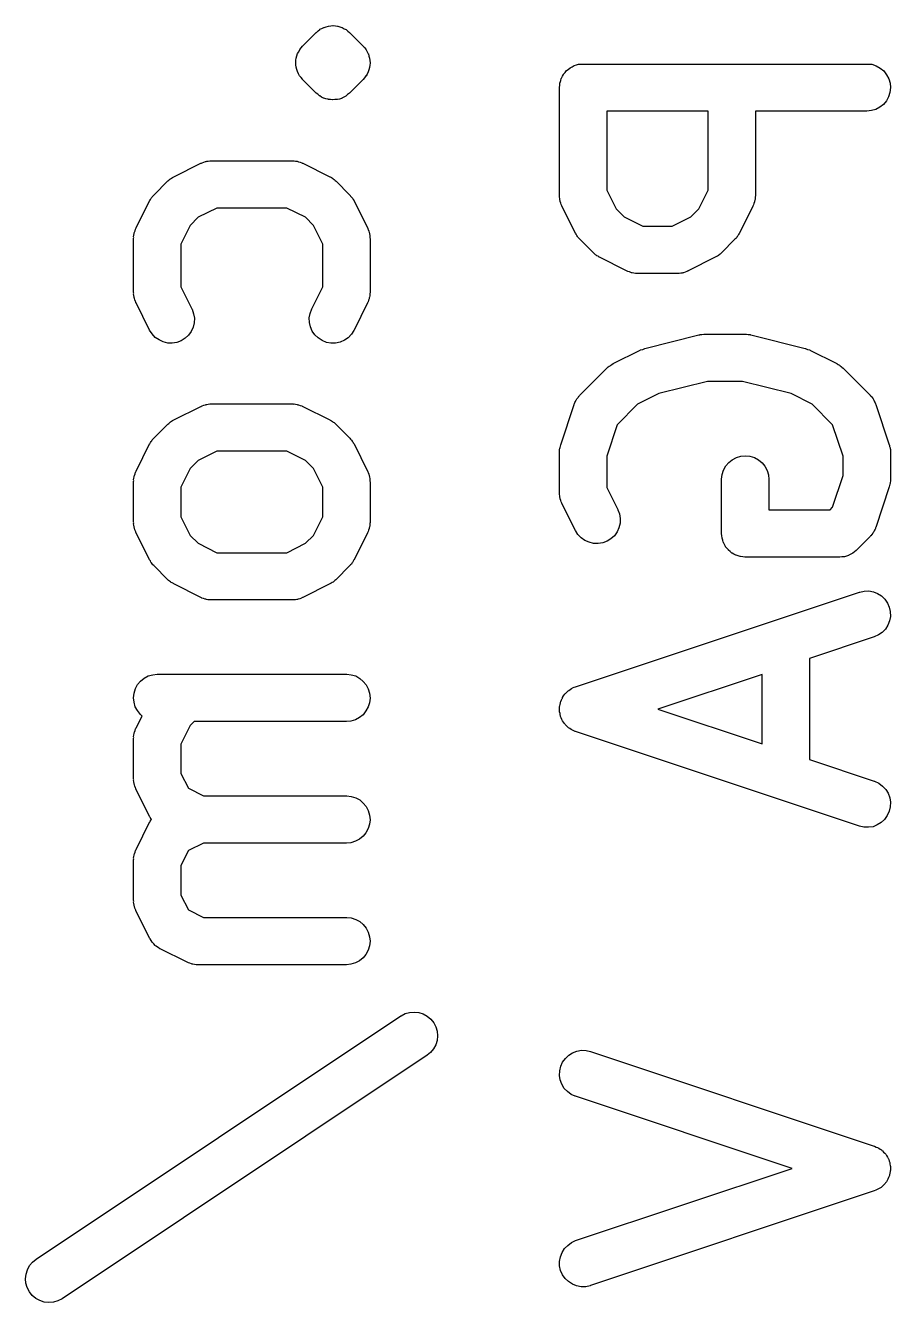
# Model space of a CAD drawing. Extents: x 65.4 to 99.6, y -143.1 to -96.2.
# Drawn here: x 65.429 to 68.173, y -119.092 to -115.042 of the extents above; entities that cross this region are included whole.
import ezdxf

# ---------------------------------------------------------------- set-up
doc = ezdxf.new("R2010")
doc.units = 0
doc.layers.add('BLACK', color=7, linetype='CONTINUOUS')

msp = doc.modelspace()

# ---------------------------------------------------------------- linework, layer by layer
at = {"layer": 'BLACK', "linetype": 'CONTINUOUS'}
for p, q in [((66.352, -115.064), (66.3575, -115.059)), ((66.3575, -115.059), (66.363, -115.055)), ((66.363, -115.055), (66.3632, -115.055)), ((66.3632, -115.055), (66.3634, -115.054)), ((66.3634, -115.054), (66.3696, -115.051)), ((66.3696, -115.051), (66.3759, -115.048)), ((66.3759, -115.048), (66.3762, -115.048)), ((66.3762, -115.048), (66.3764, -115.048)), ((66.3764, -115.048), (66.3832, -115.046)), ((66.3832, -115.046), (66.39, -115.044)), ((66.39, -115.044), (66.3902, -115.044)), ((66.3902, -115.044), (66.3905, -115.044)), ((66.3905, -115.044), (66.3976, -115.043)), ((66.3976, -115.043), (66.4045, -115.042)), ((66.4045, -115.042), (66.4048, -115.042)), ((66.4048, -115.042), (66.4051, -115.042)), ((66.4051, -115.042), (66.4121, -115.043)), ((66.4121, -115.043), (66.4191, -115.044)), ((66.4191, -115.044), (66.4194, -115.044)), ((66.4194, -115.044), (66.4196, -115.044)), ((66.4196, -115.044), (66.4264, -115.046)), ((66.4264, -115.046), (66.4331, -115.048)), ((66.4331, -115.048), (66.4333, -115.048)), ((66.4333, -115.048), (66.4336, -115.048)), ((66.4336, -115.048), (66.4398, -115.052)), ((66.4398, -115.052), (66.446, -115.055)), ((66.446, -115.055), (66.4462, -115.055)), ((66.4462, -115.055), (66.4464, -115.055)), ((66.4464, -115.055), (66.4519, -115.06)), ((66.4519, -115.06), (66.4573, -115.064)), ((66.3084, -115.107), (66.3513, -115.064)), ((66.3513, -115.064), (66.3516, -115.064)), ((66.3516, -115.064), (66.3516, -115.064)), ((66.3516, -115.064), (66.3516, -115.064)), ((66.3516, -115.064), (66.352, -115.064)), ((66.4573, -115.064), (66.5002, -115.107)), ((66.288, -115.145), (66.2901, -115.138)), ((66.2901, -115.138), (66.2922, -115.131)), ((66.2922, -115.131), (66.2922, -115.131)), ((66.2922, -115.131), (66.2923, -115.131)), ((66.2923, -115.131), (66.2924, -115.131)), ((66.2924, -115.131), (66.2958, -115.125)), ((66.2924, -115.131), (66.2924, -115.131)), ((66.2958, -115.125), (66.2991, -115.118)), ((66.2991, -115.118), (66.2992, -115.118)), ((66.2992, -115.118), (66.2993, -115.118)), ((66.2993, -115.118), (66.2993, -115.118)), ((66.2993, -115.118), (66.2994, -115.118)), ((66.2994, -115.118), (66.3039, -115.113)), ((66.3039, -115.113), (66.3084, -115.107)), ((66.5002, -115.107), (66.5005, -115.107)), ((66.5005, -115.107), (66.5005, -115.107)), ((66.5005, -115.107), (66.5006, -115.107)), ((66.5006, -115.107), (66.5007, -115.108)), ((66.5007, -115.108), (66.5007, -115.108)), ((66.5007, -115.108), (66.5007, -115.108)), ((66.5007, -115.108), (66.5009, -115.108)), ((66.5009, -115.108), (66.5053, -115.113)), ((66.5053, -115.113), (66.5098, -115.119)), ((66.5098, -115.119), (66.5098, -115.119)), ((66.5098, -115.119), (66.5099, -115.119)), ((66.5099, -115.119), (66.51, -115.119)), ((66.51, -115.119), (66.51, -115.119)), ((66.51, -115.119), (66.5133, -115.125)), ((66.5133, -115.125), (66.5166, -115.132)), ((66.5166, -115.132), (66.5166, -115.132)), ((66.5166, -115.132), (66.5167, -115.132)), ((66.5167, -115.132), (66.5167, -115.132)), ((66.5167, -115.132), (66.5168, -115.132)), ((66.5168, -115.132), (66.5188, -115.139)), ((66.5188, -115.139), (66.5208, -115.146)), ((66.2864, -115.159), (66.2872, -115.152)), ((66.2864, -115.16), (66.2864, -115.159)), ((66.2864, -115.159), (66.2864, -115.159)), ((66.2871, -115.167), (66.2864, -115.16)), ((66.2864, -115.16), (66.2864, -115.16)), ((66.2864, -115.16), (66.2864, -115.16)), ((66.2877, -115.174), (66.2871, -115.167)), ((66.2872, -115.152), (66.2879, -115.145)), ((66.2878, -115.174), (66.2877, -115.174)), ((66.2877, -115.174), (66.2877, -115.174)), ((66.2898, -115.181), (66.2878, -115.174)), ((66.2878, -115.174), (66.2878, -115.174)), ((66.2878, -115.174), (66.2878, -115.174)), ((66.2879, -115.145), (66.2879, -115.145)), ((66.2879, -115.145), (66.288, -115.145)), ((66.288, -115.145), (66.288, -115.145)), ((66.288, -115.145), (66.288, -115.145)), ((66.2918, -115.188), (66.2898, -115.181)), ((66.5206, -115.175), (66.5184, -115.182)), ((66.5207, -115.175), (66.5206, -115.175)), ((66.5206, -115.175), (66.5206, -115.175)), ((66.5206, -115.175), (66.5206, -115.175)), ((66.5206, -115.175), (66.5206, -115.175)), ((66.5214, -115.168), (66.5207, -115.175)), ((66.5208, -115.146), (66.5208, -115.146)), ((66.5208, -115.146), (66.5208, -115.146)), ((66.5208, -115.146), (66.5208, -115.146)), ((66.5208, -115.146), (66.5209, -115.146)), ((66.5209, -115.146), (66.5215, -115.153)), ((66.5221, -115.161), (66.5214, -115.168)), ((66.5215, -115.153), (66.5221, -115.16)), ((66.5221, -115.16), (66.5221, -115.161)), ((66.5221, -115.161), (66.5221, -115.161)), ((66.5221, -115.161), (66.5221, -115.161)), ((66.5221, -115.161), (66.5221, -115.161)), ((67.1457, -115.185), (67.1511, -115.181)), ((67.1511, -115.181), (67.1566, -115.176)), ((67.1566, -115.176), (67.1569, -115.176)), ((67.1569, -115.176), (67.1571, -115.176)), ((67.1571, -115.176), (67.1633, -115.173)), ((67.1633, -115.173), (67.1696, -115.169)), ((67.1696, -115.169), (67.1698, -115.169)), ((67.1698, -115.169), (67.17, -115.169)), ((67.17, -115.169), (67.1768, -115.167)), ((67.1768, -115.167), (67.1836, -115.165)), ((67.1836, -115.165), (67.1838, -115.165)), ((67.1838, -115.165), (67.1841, -115.165)), ((67.1841, -115.165), (67.1911, -115.164)), ((67.1911, -115.164), (67.1981, -115.164)), ((67.1981, -115.164), (68.0981, -115.164)), ((68.0981, -115.164), (68.0992, -115.164)), ((68.0992, -115.164), (68.1137, -115.165)), ((68.1137, -115.165), (68.1277, -115.17)), ((68.1277, -115.17), (68.1405, -115.177)), ((68.1405, -115.177), (68.1517, -115.186)), ((66.2919, -115.188), (66.2918, -115.188)), ((66.292, -115.188), (66.2919, -115.188)), ((66.2919, -115.188), (66.2919, -115.188)), ((66.2919, -115.188), (66.2919, -115.188)), ((66.2953, -115.195), (66.292, -115.188)), ((66.2985, -115.201), (66.2953, -115.195)), ((66.2986, -115.201), (66.2985, -115.201)), ((66.2987, -115.201), (66.2986, -115.201)), ((66.2988, -115.201), (66.2987, -115.201)), ((66.3033, -115.207), (66.2988, -115.201)), ((66.2988, -115.201), (66.2988, -115.201)), ((66.3077, -115.212), (66.3033, -115.207)), ((66.3078, -115.213), (66.3077, -115.212)), ((66.3079, -115.213), (66.3078, -115.213)), ((66.3078, -115.213), (66.3078, -115.213)), ((66.308, -115.213), (66.3079, -115.213)), ((66.3084, -115.213), (66.308, -115.213)), ((66.308, -115.213), (66.308, -115.213)), ((66.308, -115.213), (66.308, -115.213)), ((66.3513, -115.256), (66.3084, -115.213)), ((66.5002, -115.213), (66.4573, -115.256)), ((66.5046, -115.208), (66.5002, -115.213)), ((66.5092, -115.202), (66.5046, -115.208)), ((66.5093, -115.202), (66.5092, -115.202)), ((66.5092, -115.202), (66.5092, -115.202)), ((66.5094, -115.202), (66.5093, -115.202)), ((66.5095, -115.202), (66.5094, -115.202)), ((66.5128, -115.196), (66.5095, -115.202)), ((66.5162, -115.189), (66.5128, -115.196)), ((66.5163, -115.189), (66.5162, -115.189)), ((66.5162, -115.189), (66.5162, -115.189)), ((66.5164, -115.189), (66.5163, -115.189)), ((66.5163, -115.189), (66.5163, -115.189)), ((66.5184, -115.182), (66.5164, -115.189)), ((67.1248, -115.223), (67.1269, -115.216)), ((67.1269, -115.216), (67.129, -115.21)), ((67.129, -115.21), (67.1291, -115.209)), ((67.1291, -115.209), (67.1292, -115.209)), ((67.1292, -115.209), (67.1326, -115.203)), ((67.1326, -115.203), (67.136, -115.197)), ((67.136, -115.197), (67.1361, -115.197)), ((67.1361, -115.197), (67.1363, -115.196)), ((67.1363, -115.196), (67.1408, -115.191)), ((67.1408, -115.191), (67.1453, -115.185)), ((67.1453, -115.185), (67.1455, -115.185)), ((67.1455, -115.185), (67.1457, -115.185)), ((68.1517, -115.186), (68.1609, -115.198)), ((68.1609, -115.198), (68.1677, -115.211)), ((68.1677, -115.211), (68.1718, -115.225)), ((66.3567, -115.26), (66.3513, -115.256)), ((66.3621, -115.265), (66.3567, -115.26)), ((66.4511, -115.261), (66.4456, -115.266)), ((66.4566, -115.257), (66.4511, -115.261)), ((66.4569, -115.256), (66.4566, -115.257)), ((66.457, -115.256), (66.4569, -115.256)), ((66.4569, -115.256), (66.4569, -115.256)), ((66.4573, -115.256), (66.457, -115.256)), ((67.1231, -115.238), (67.1239, -115.231)), ((67.1231, -115.239), (67.1231, -115.238)), ((67.1231, -115.238), (67.1231, -115.238)), ((67.1231, -115.238), (67.1231, -115.238)), ((67.1231, -115.238), (67.1231, -115.238)), ((67.1231, -115.582), (67.1231, -115.239)), ((67.1239, -115.231), (67.1247, -115.224)), ((67.1247, -115.224), (67.1248, -115.223)), ((67.1248, -115.223), (67.1248, -115.223)), ((68.1716, -115.254), (68.1673, -115.268)), ((68.1731, -115.239), (68.1716, -115.254)), ((68.1718, -115.225), (68.1731, -115.239)), ((66.3624, -115.265), (66.3621, -115.265)), ((66.3626, -115.265), (66.3624, -115.265)), ((66.3687, -115.269), (66.3626, -115.265)), ((66.375, -115.272), (66.3687, -115.269)), ((66.3752, -115.272), (66.375, -115.272)), ((66.3755, -115.272), (66.3752, -115.272)), ((66.3822, -115.274), (66.3755, -115.272)), ((66.3889, -115.276), (66.3822, -115.274)), ((66.3892, -115.276), (66.3889, -115.276)), ((66.3895, -115.277), (66.3892, -115.276)), ((66.3965, -115.277), (66.3895, -115.277)), ((66.4035, -115.278), (66.3965, -115.277)), ((66.4038, -115.278), (66.4035, -115.278)), ((66.404, -115.278), (66.4038, -115.278)), ((66.411, -115.277), (66.404, -115.278)), ((66.4181, -115.277), (66.411, -115.277)), ((66.4183, -115.277), (66.4181, -115.277)), ((66.4186, -115.277), (66.4183, -115.277)), ((66.4253, -115.275), (66.4186, -115.277)), ((66.4321, -115.273), (66.4253, -115.275)), ((66.4324, -115.273), (66.4321, -115.273)), ((66.4326, -115.272), (66.4324, -115.273)), ((66.4389, -115.269), (66.4326, -115.272)), ((66.4451, -115.266), (66.4389, -115.269)), ((66.4453, -115.266), (66.4451, -115.266)), ((66.4456, -115.266), (66.4453, -115.266)), ((68.1396, -115.301), (68.1267, -115.308)), ((68.151, -115.292), (68.1396, -115.301)), ((68.1603, -115.281), (68.151, -115.292)), ((68.1673, -115.268), (68.1603, -115.281)), ((67.2731, -115.314), (67.2731, -115.564)), ((67.5946, -115.314), (67.2731, -115.314)), ((67.5946, -115.564), (67.5946, -115.314)), ((68.0981, -115.314), (67.7446, -115.314)), ((67.7446, -115.314), (67.7446, -115.582)), ((68.1127, -115.312), (68.0981, -115.314)), ((68.1267, -115.308), (68.1127, -115.312)), ((65.8993, -115.522), (65.985, -115.479)), ((65.985, -115.479), (65.986, -115.478)), ((65.986, -115.478), (65.988, -115.478)), ((65.988, -115.478), (65.99, -115.477)), ((65.99, -115.477), (65.9949, -115.475)), ((65.9949, -115.475), (65.9997, -115.473)), ((65.9997, -115.473), (66.0019, -115.473)), ((66.0019, -115.473), (66.004, -115.472)), ((66.004, -115.472), (66.0091, -115.472)), ((66.0091, -115.472), (66.0142, -115.471)), ((66.0142, -115.471), (66.0164, -115.471)), ((66.0164, -115.471), (66.0186, -115.471)), ((66.0186, -115.471), (66.2757, -115.471)), ((66.2757, -115.471), (66.2768, -115.471)), ((66.2768, -115.471), (66.279, -115.471)), ((66.279, -115.471), (66.2812, -115.471)), ((66.2812, -115.471), (66.2862, -115.472)), ((66.2862, -115.472), (66.2913, -115.472)), ((66.2913, -115.472), (66.2934, -115.473)), ((66.2934, -115.473), (66.2956, -115.474)), ((66.2956, -115.474), (66.3004, -115.475)), ((66.3004, -115.475), (66.3053, -115.477)), ((66.3053, -115.477), (66.3072, -115.478)), ((66.3072, -115.478), (66.3093, -115.479)), ((66.3093, -115.479), (66.395, -115.522)), ((65.837, -115.579), (65.8798, -115.536)), ((65.8798, -115.536), (65.8806, -115.535)), ((65.8806, -115.535), (65.8839, -115.532)), ((65.8839, -115.532), (65.8869, -115.529)), ((65.8869, -115.529), (65.8896, -115.528)), ((65.8896, -115.528), (65.892, -115.526)), ((65.892, -115.526), (65.8957, -115.524)), ((65.8957, -115.524), (65.8993, -115.522)), ((66.395, -115.522), (66.3959, -115.522)), ((66.3959, -115.522), (66.3994, -115.524)), ((66.3994, -115.524), (66.4031, -115.526)), ((66.4031, -115.526), (66.4056, -115.528)), ((66.4056, -115.528), (66.4082, -115.53)), ((66.4082, -115.53), (66.4112, -115.533)), ((66.4112, -115.533), (66.4145, -115.536)), ((66.4145, -115.536), (66.4573, -115.579)), ((65.8297, -115.587), (65.8314, -115.585)), ((65.8314, -115.585), (65.8343, -115.582)), ((65.8343, -115.582), (65.837, -115.579)), ((66.4573, -115.579), (66.4581, -115.579)), ((66.4581, -115.579), (66.4607, -115.583)), ((66.4607, -115.583), (66.4636, -115.586)), ((66.4636, -115.586), (66.4652, -115.588)), ((67.1234, -115.584), (67.1231, -115.582)), ((67.1233, -115.586), (67.1234, -115.584)), ((67.1241, -115.591), (67.1233, -115.586)), ((67.2731, -115.564), (67.3026, -115.623)), ((67.5651, -115.623), (67.5946, -115.564)), ((67.7446, -115.583), (67.7443, -115.585)), ((67.7443, -115.585), (67.7444, -115.587)), ((67.7446, -115.582), (67.7446, -115.583)), ((65.7801, -115.684), (65.8229, -115.598)), ((65.8229, -115.598), (65.8234, -115.597)), ((65.8234, -115.597), (65.8257, -115.594)), ((65.8257, -115.594), (65.8277, -115.59)), ((65.8277, -115.59), (65.8297, -115.587)), ((66.0363, -115.621), (65.9773, -115.65)), ((66.258, -115.621), (66.0363, -115.621)), ((66.317, -115.65), (66.258, -115.621)), ((66.4652, -115.588), (66.4672, -115.591)), ((66.4672, -115.591), (66.4691, -115.594)), ((66.4691, -115.594), (66.4714, -115.598)), ((66.4714, -115.598), (66.5142, -115.684)), ((67.1246, -115.596), (67.1241, -115.591)), ((67.1252, -115.598), (67.1246, -115.596)), ((67.1256, -115.6), (67.1252, -115.598)), ((67.1273, -115.605), (67.1256, -115.6)), ((67.1288, -115.61), (67.1273, -115.605)), ((67.1298, -115.612), (67.1288, -115.61)), ((67.1306, -115.614), (67.1298, -115.612)), ((67.1311, -115.615), (67.1306, -115.614)), ((67.1739, -115.701), (67.1311, -115.615)), ((67.3026, -115.623), (67.3283, -115.649)), ((67.5394, -115.649), (67.5651, -115.623)), ((67.7367, -115.615), (67.6938, -115.701)), ((67.7374, -115.613), (67.7367, -115.615)), ((67.7385, -115.611), (67.7374, -115.613)), ((67.7401, -115.606), (67.7385, -115.611)), ((67.7419, -115.601), (67.7401, -115.606)), ((67.7423, -115.599), (67.7419, -115.601)), ((67.7429, -115.597), (67.7423, -115.599)), ((67.7435, -115.592), (67.7429, -115.597)), ((67.7444, -115.587), (67.7435, -115.592)), ((65.9773, -115.65), (65.9516, -115.676)), ((66.3426, -115.676), (66.317, -115.65)), ((67.3283, -115.649), (67.3873, -115.678)), ((67.4804, -115.678), (67.5394, -115.649)), ((65.7723, -115.712), (65.7732, -115.707)), ((65.7732, -115.707), (65.7738, -115.702)), ((65.7738, -115.702), (65.7744, -115.7)), ((65.7744, -115.7), (65.7748, -115.697)), ((65.7748, -115.697), (65.7767, -115.693)), ((65.7767, -115.693), (65.7782, -115.688)), ((65.7782, -115.688), (65.7793, -115.686)), ((65.7793, -115.686), (65.7801, -115.684)), ((65.9516, -115.676), (65.9221, -115.735)), ((66.3721, -115.735), (66.3426, -115.676)), ((66.5142, -115.684), (66.5147, -115.685)), ((66.5147, -115.685), (66.5154, -115.687)), ((66.5154, -115.687), (66.5165, -115.689)), ((66.5165, -115.689), (66.518, -115.694)), ((66.518, -115.694), (66.5197, -115.698)), ((66.5197, -115.698), (66.5201, -115.701)), ((66.5201, -115.701), (66.5207, -115.703)), ((66.5207, -115.703), (66.5212, -115.708)), ((66.5212, -115.708), (66.522, -115.713)), ((67.1762, -115.704), (67.1739, -115.701)), ((67.1781, -115.708), (67.1762, -115.704)), ((67.18, -115.711), (67.1781, -115.708)), ((67.3873, -115.678), (67.4804, -115.678)), ((67.691, -115.705), (67.689, -115.709)), ((67.6933, -115.702), (67.691, -115.705)), ((67.6938, -115.701), (67.6933, -115.702)), ((65.7721, -115.716), (65.7724, -115.714)), ((65.7721, -115.717), (65.7721, -115.716)), ((65.7721, -115.889), (65.7721, -115.717)), ((65.7724, -115.714), (65.7723, -115.712)), ((65.9221, -115.735), (65.9221, -115.871)), ((66.3721, -115.871), (66.3721, -115.735)), ((66.522, -115.713), (66.5219, -115.715)), ((66.5219, -115.715), (66.5221, -115.717)), ((66.5221, -115.717), (66.5221, -115.889)), ((67.1817, -115.713), (67.18, -115.711)), ((67.1846, -115.716), (67.1817, -115.713)), ((67.1872, -115.72), (67.1846, -115.716)), ((67.188, -115.72), (67.1872, -115.72)), ((67.2308, -115.763), (67.188, -115.72)), ((67.6797, -115.72), (67.6369, -115.763)), ((67.6824, -115.717), (67.6797, -115.72)), ((67.6854, -115.714), (67.6824, -115.717)), ((67.6871, -115.711), (67.6854, -115.714)), ((67.689, -115.709), (67.6871, -115.711)), ((67.2341, -115.766), (67.2308, -115.763)), ((67.2371, -115.769), (67.2341, -115.766)), ((67.2397, -115.77), (67.2371, -115.769)), ((67.2421, -115.772), (67.2397, -115.77)), ((67.2458, -115.774), (67.2421, -115.772)), ((67.2494, -115.777), (67.2458, -115.774)), ((67.2503, -115.777), (67.2494, -115.777)), ((67.336, -115.82), (67.2503, -115.777)), ((67.6174, -115.777), (67.5317, -115.82)), ((67.621, -115.775), (67.6174, -115.777)), ((67.6247, -115.773), (67.621, -115.775)), ((67.6271, -115.771), (67.6247, -115.773)), ((67.6298, -115.769), (67.6271, -115.771)), ((67.6329, -115.767), (67.6298, -115.769)), ((67.6361, -115.764), (67.6329, -115.767)), ((67.6369, -115.763), (67.6361, -115.764)), ((67.3381, -115.821), (67.336, -115.82)), ((67.34, -115.822), (67.3381, -115.821)), ((67.3449, -115.823), (67.34, -115.822)), ((67.3497, -115.825), (67.3449, -115.823)), ((67.3519, -115.826), (67.3497, -115.825)), ((67.354, -115.826), (67.3519, -115.826)), ((67.3591, -115.827), (67.354, -115.826)), ((67.3641, -115.828), (67.3591, -115.827)), ((67.3663, -115.828), (67.3641, -115.828)), ((67.3685, -115.828), (67.3663, -115.828)), ((67.3696, -115.828), (67.3685, -115.828)), ((67.4981, -115.828), (67.3696, -115.828)), ((67.5003, -115.828), (67.4981, -115.828)), ((67.5025, -115.828), (67.5003, -115.828)), ((67.5076, -115.827), (67.5025, -115.828)), ((67.5127, -115.827), (67.5076, -115.827)), ((67.5148, -115.826), (67.5127, -115.827)), ((67.517, -115.826), (67.5148, -115.826)), ((67.5218, -115.824), (67.517, -115.826)), ((67.5267, -115.822), (67.5218, -115.824)), ((67.5287, -115.821), (67.5267, -115.822)), ((67.5307, -115.821), (67.5287, -115.821)), ((67.5317, -115.82), (67.5307, -115.821)), ((65.7724, -115.891), (65.7721, -115.889)), ((65.7723, -115.893), (65.7724, -115.891)), ((65.7731, -115.898), (65.7723, -115.893)), ((65.7736, -115.903), (65.7731, -115.898)), ((65.7742, -115.905), (65.7736, -115.903)), ((65.7746, -115.908), (65.7742, -115.905)), ((65.7763, -115.912), (65.7746, -115.908)), ((65.9221, -115.871), (65.9571, -115.941)), ((66.3372, -115.941), (66.3721, -115.871)), ((66.5195, -115.909), (66.5176, -115.913)), ((66.5198, -115.906), (66.5195, -115.909)), ((66.5205, -115.904), (66.5198, -115.906)), ((66.5211, -115.899), (66.5205, -115.904)), ((66.5219, -115.894), (66.5211, -115.899)), ((66.5221, -115.89), (66.5219, -115.892)), ((66.5219, -115.892), (66.5219, -115.894)), ((66.5221, -115.889), (66.5221, -115.89)), ((65.7778, -115.917), (65.7763, -115.912)), ((65.7788, -115.919), (65.7778, -115.917)), ((65.7796, -115.921), (65.7788, -115.919)), ((65.7801, -115.922), (65.7796, -115.921)), ((65.8229, -116.008), (65.7801, -115.922)), ((65.9571, -115.941), (65.9575, -115.942)), ((65.9575, -115.942), (65.9626, -115.956)), ((66.332, -115.955), (66.3372, -115.941)), ((66.5142, -115.922), (66.4714, -116.008)), ((66.515, -115.92), (66.5142, -115.922)), ((66.5161, -115.918), (66.515, -115.92)), ((66.5176, -115.913), (66.5161, -115.918)), ((65.9643, -115.985), (65.9609, -115.999)), ((65.9626, -115.956), (65.9649, -115.97)), ((65.9649, -115.97), (65.9643, -115.985)), ((66.3295, -115.969), (66.332, -115.955)), ((66.3298, -115.984), (66.3295, -115.969)), ((66.3331, -115.998), (66.3298, -115.984)), ((65.8307, -116.02), (65.8229, -116.008)), ((65.8408, -116.031), (65.8307, -116.02)), ((65.8527, -116.039), (65.8408, -116.031)), ((65.9462, -116.024), (65.9355, -116.034)), ((65.9548, -116.012), (65.9462, -116.024)), ((65.9609, -115.999), (65.9548, -116.012)), ((66.339, -116.011), (66.3331, -115.998)), ((66.3474, -116.023), (66.339, -116.011)), ((66.3579, -116.033), (66.3474, -116.023)), ((66.4527, -116.032), (66.4407, -116.04)), ((66.4629, -116.021), (66.4527, -116.032)), ((66.4709, -116.009), (66.4629, -116.021)), ((66.4714, -116.008), (66.4709, -116.009)), ((67.3942, -116.066), (67.5657, -116.023)), ((67.5657, -116.023), (67.5667, -116.023)), ((67.5667, -116.023), (67.568, -116.023)), ((67.568, -116.023), (67.5693, -116.022)), ((67.5693, -116.022), (67.5752, -116.022)), ((67.5752, -116.022), (67.5812, -116.021)), ((67.5812, -116.021), (67.5825, -116.021)), ((67.5825, -116.021), (67.5839, -116.021)), ((67.5839, -116.021), (67.7124, -116.021)), ((67.7124, -116.021), (67.7135, -116.021)), ((67.7135, -116.021), (67.7148, -116.021)), ((67.7148, -116.021), (67.7161, -116.021)), ((67.7161, -116.021), (67.7221, -116.022)), ((67.7221, -116.022), (67.728, -116.022)), ((67.728, -116.022), (67.7293, -116.023)), ((67.7293, -116.023), (67.7306, -116.023)), ((67.7306, -116.023), (67.902, -116.066)), ((65.866, -116.045), (65.8527, -116.039)), ((65.8803, -116.049), (65.866, -116.045)), ((65.8949, -116.049), (65.8803, -116.049)), ((65.9094, -116.047), (65.8949, -116.049)), ((65.9231, -116.042), (65.9094, -116.047)), ((65.9355, -116.034), (65.9231, -116.042)), ((66.3703, -116.041), (66.3579, -116.033)), ((66.3839, -116.047), (66.3703, -116.041)), ((66.3983, -116.049), (66.3839, -116.047)), ((66.413, -116.049), (66.3983, -116.049)), ((66.4273, -116.046), (66.413, -116.049)), ((66.4407, -116.04), (66.4273, -116.046)), ((67.2932, -116.114), (67.3789, -116.072)), ((67.3789, -116.072), (67.3798, -116.071)), ((67.3798, -116.071), (67.3802, -116.071)), ((67.3802, -116.071), (67.3805, -116.071)), ((67.3805, -116.071), (67.3871, -116.069)), ((67.3871, -116.069), (67.3936, -116.066)), ((67.3936, -116.066), (67.3939, -116.066)), ((67.3939, -116.066), (67.3942, -116.066)), ((67.902, -116.066), (67.9031, -116.066)), ((67.9031, -116.066), (67.9034, -116.066)), ((67.9034, -116.066), (67.9037, -116.066)), ((67.9037, -116.066), (67.9102, -116.069)), ((67.9102, -116.069), (67.9168, -116.071)), ((67.9168, -116.071), (67.9171, -116.072)), ((67.9171, -116.072), (67.9174, -116.072)), ((67.9174, -116.072), (68.0031, -116.114)), ((67.188, -116.214), (67.2737, -116.129)), ((67.2737, -116.129), (67.2744, -116.128)), ((67.2744, -116.128), (67.2777, -116.125)), ((67.2777, -116.125), (67.2808, -116.122)), ((67.2808, -116.122), (67.2834, -116.121)), ((67.2834, -116.121), (67.2859, -116.119)), ((67.2859, -116.119), (67.2896, -116.117)), ((67.2896, -116.117), (67.2932, -116.114)), ((68.0031, -116.114), (68.004, -116.115)), ((68.004, -116.115), (68.0076, -116.117)), ((68.0076, -116.117), (68.0113, -116.119)), ((68.0113, -116.119), (68.0137, -116.121)), ((68.0137, -116.121), (68.0163, -116.123)), ((68.0163, -116.123), (68.0193, -116.126)), ((68.0193, -116.126), (68.0226, -116.129)), ((68.0226, -116.129), (68.1083, -116.214)), ((67.5931, -116.171), (67.4386, -116.209)), ((67.7032, -116.171), (67.5931, -116.171)), ((67.8577, -116.209), (67.7032, -116.171)), ((67.1718, -116.238), (67.1742, -116.234)), ((67.1742, -116.234), (67.1763, -116.229)), ((67.1763, -116.229), (67.1776, -116.228)), ((67.1776, -116.228), (67.1787, -116.226)), ((67.1787, -116.226), (67.1819, -116.222)), ((67.1819, -116.222), (67.1849, -116.217)), ((67.1849, -116.217), (67.1866, -116.216)), ((67.1866, -116.216), (67.188, -116.214)), ((67.4386, -116.209), (67.3711, -116.243)), ((67.9251, -116.243), (67.8577, -116.209)), ((68.1083, -116.214), (68.1091, -116.215)), ((68.1091, -116.215), (68.1104, -116.217)), ((68.1104, -116.217), (68.112, -116.218)), ((68.112, -116.218), (68.115, -116.222)), ((68.115, -116.222), (68.1182, -116.226)), ((68.1182, -116.226), (68.1192, -116.228)), ((68.1192, -116.228), (68.1205, -116.23)), ((68.1205, -116.23), (68.1226, -116.235)), ((65.8993, -116.293), (65.985, -116.25)), ((65.985, -116.25), (65.986, -116.25)), ((65.986, -116.25), (65.988, -116.249)), ((65.988, -116.249), (65.99, -116.248)), ((65.99, -116.248), (65.9949, -116.246)), ((65.9949, -116.246), (65.9997, -116.245)), ((65.9997, -116.245), (66.0019, -116.244)), ((66.0019, -116.244), (66.004, -116.244)), ((66.004, -116.244), (66.0091, -116.243)), ((66.0091, -116.243), (66.0142, -116.242)), ((66.0142, -116.242), (66.0164, -116.242)), ((66.0164, -116.242), (66.0186, -116.242)), ((66.0186, -116.242), (66.2757, -116.242)), ((66.2757, -116.242), (66.2768, -116.242)), ((66.2768, -116.242), (66.279, -116.243)), ((66.279, -116.243), (66.2812, -116.242)), ((66.2812, -116.242), (66.2862, -116.243)), ((66.2862, -116.243), (66.2913, -116.244)), ((66.2913, -116.244), (66.2934, -116.245)), ((66.2934, -116.245), (66.2956, -116.245)), ((66.2956, -116.245), (66.3004, -116.247)), ((66.3004, -116.247), (66.3053, -116.248)), ((66.3053, -116.248), (66.3072, -116.249)), ((66.3072, -116.249), (66.3093, -116.25)), ((66.3093, -116.25), (66.395, -116.293)), ((67.127, -116.372), (67.1698, -116.244)), ((67.1698, -116.244), (67.1702, -116.243)), ((67.1702, -116.243), (67.1711, -116.241)), ((67.1711, -116.241), (67.1718, -116.238)), ((67.3711, -116.243), (67.3066, -116.308)), ((67.9897, -116.308), (67.9251, -116.243)), ((68.1226, -116.235), (68.1249, -116.239)), ((68.1249, -116.239), (68.1255, -116.242)), ((68.1255, -116.242), (68.1264, -116.244)), ((68.1264, -116.244), (68.1693, -116.372)), ((65.837, -116.35), (65.8798, -116.307)), ((65.8798, -116.307), (65.8806, -116.306)), ((65.8806, -116.306), (65.8839, -116.304)), ((65.8839, -116.304), (65.8869, -116.301)), ((65.8869, -116.301), (65.8896, -116.299)), ((65.8896, -116.299), (65.892, -116.297)), ((65.892, -116.297), (65.8957, -116.295)), ((65.8957, -116.295), (65.8993, -116.293)), ((66.395, -116.293), (66.3959, -116.294)), ((66.3959, -116.294), (66.3994, -116.296)), ((66.3994, -116.296), (66.4031, -116.298)), ((66.4031, -116.298), (66.4056, -116.3)), ((66.4056, -116.3), (66.4082, -116.301)), ((66.4082, -116.301), (66.4112, -116.304)), ((66.4112, -116.304), (66.4145, -116.307)), ((66.4145, -116.307), (66.4573, -116.35)), ((67.3066, -116.308), (67.2731, -116.408)), ((68.0231, -116.408), (67.9897, -116.308)), ((65.8297, -116.359), (65.8314, -116.356)), ((65.8314, -116.356), (65.8343, -116.353)), ((65.8343, -116.353), (65.837, -116.35)), ((66.4573, -116.35), (66.4581, -116.351)), ((66.4581, -116.351), (66.4607, -116.354)), ((66.4607, -116.354), (66.4636, -116.357)), ((65.7801, -116.455), (65.8229, -116.369)), ((65.8229, -116.369), (65.8234, -116.369)), ((65.8234, -116.369), (65.8257, -116.365)), ((65.8257, -116.365), (65.8277, -116.361)), ((65.8277, -116.361), (65.8297, -116.359)), ((66.0363, -116.392), (65.9773, -116.422)), ((66.258, -116.392), (66.0363, -116.392)), ((66.317, -116.422), (66.258, -116.392)), ((66.4636, -116.357), (66.4652, -116.36)), ((66.4652, -116.36), (66.4672, -116.362)), ((66.4672, -116.362), (66.4691, -116.366)), ((66.4691, -116.366), (66.4714, -116.369)), ((66.4714, -116.369), (66.5142, -116.455)), ((67.1231, -116.395), (67.1236, -116.391)), ((67.1231, -116.396), (67.1231, -116.395)), ((67.1231, -116.524), (67.1231, -116.396)), ((67.1236, -116.391), (67.1237, -116.386)), ((67.1237, -116.386), (67.1244, -116.383)), ((67.1244, -116.383), (67.1248, -116.38)), ((67.1248, -116.38), (67.1261, -116.376)), ((67.1261, -116.376), (67.127, -116.372)), ((68.1693, -116.372), (68.1696, -116.373)), ((68.1696, -116.373), (68.1705, -116.377)), ((68.1705, -116.377), (68.1717, -116.381)), ((68.1717, -116.381), (68.172, -116.384)), ((68.172, -116.384), (68.1727, -116.387)), ((68.1727, -116.387), (68.1727, -116.392)), ((68.1727, -116.392), (68.1731, -116.396)), ((68.1731, -116.396), (68.1731, -116.482)), ((65.9773, -116.422), (65.9516, -116.447)), ((66.3426, -116.447), (66.317, -116.422)), ((67.2731, -116.408), (67.2731, -116.507)), ((67.6505, -116.439), (67.66, -116.428)), ((67.66, -116.428), (67.6714, -116.419)), ((67.6714, -116.419), (67.6843, -116.412)), ((67.6843, -116.412), (67.6984, -116.408)), ((67.6984, -116.408), (67.713, -116.407)), ((67.713, -116.407), (67.7275, -116.408)), ((67.7275, -116.408), (67.7415, -116.412)), ((67.7415, -116.412), (67.7544, -116.419)), ((67.7544, -116.419), (67.7656, -116.429)), ((67.7656, -116.429), (67.7749, -116.44)), ((68.0231, -116.469), (68.0231, -116.408)), ((65.7732, -116.478), (65.7738, -116.473)), ((65.7738, -116.473), (65.7744, -116.471)), ((65.7744, -116.471), (65.7748, -116.469)), ((65.7748, -116.469), (65.7767, -116.464)), ((65.7767, -116.464), (65.7782, -116.459)), ((65.7782, -116.459), (65.7793, -116.457)), ((65.7793, -116.457), (65.7801, -116.455)), ((65.9516, -116.447), (65.9221, -116.506)), ((66.3721, -116.506), (66.3426, -116.447)), ((66.5142, -116.455), (66.5147, -116.456)), ((66.5147, -116.456), (66.5154, -116.458)), ((66.5154, -116.458), (66.5165, -116.46)), ((66.5165, -116.46), (66.518, -116.465)), ((66.518, -116.465), (66.5197, -116.47)), ((66.5197, -116.47), (66.5201, -116.472)), ((66.5201, -116.472), (66.5207, -116.474)), ((66.5207, -116.474), (66.5212, -116.479)), ((67.6374, -116.481), (67.6391, -116.466)), ((67.6391, -116.466), (67.6435, -116.452)), ((67.6435, -116.452), (67.6505, -116.439)), ((67.7749, -116.44), (67.7818, -116.453)), ((67.7818, -116.453), (67.786, -116.467)), ((67.786, -116.467), (67.7874, -116.482)), ((67.9897, -116.57), (68.0231, -116.469)), ((65.7721, -116.488), (65.7724, -116.485)), ((65.7721, -116.489), (65.7721, -116.488)), ((65.7721, -116.617), (65.7721, -116.489)), ((65.7723, -116.483), (65.7732, -116.478)), ((65.7724, -116.485), (65.7723, -116.483)), ((65.9221, -116.506), (65.9221, -116.6)), ((66.3721, -116.6), (66.3721, -116.506)), ((66.5212, -116.479), (66.522, -116.484)), ((66.522, -116.484), (66.5219, -116.487)), ((66.5219, -116.487), (66.5221, -116.489)), ((66.5221, -116.489), (66.5221, -116.617)), ((67.2731, -116.507), (67.3081, -116.577)), ((67.6374, -116.482), (67.6374, -116.481)), ((67.6374, -116.653), (67.6374, -116.482)), ((67.7874, -116.482), (67.7874, -116.578)), ((68.1693, -116.505), (68.1264, -116.634)), ((68.1702, -116.501), (68.1693, -116.505)), ((68.1715, -116.497), (68.1702, -116.501)), ((68.1719, -116.494), (68.1715, -116.497)), ((68.1725, -116.491), (68.1719, -116.494)), ((68.1727, -116.487), (68.1725, -116.491)), ((68.1731, -116.483), (68.1727, -116.487)), ((68.1731, -116.482), (68.1731, -116.483)), ((67.1234, -116.527), (67.1231, -116.524)), ((67.1233, -116.529), (67.1234, -116.527)), ((67.1241, -116.534), (67.1233, -116.529)), ((67.1246, -116.539), (67.1241, -116.534)), ((67.1252, -116.541), (67.1246, -116.539)), ((67.1256, -116.543), (67.1252, -116.541)), ((67.1273, -116.548), (67.1256, -116.543)), ((67.1288, -116.553), (67.1273, -116.548)), ((67.1298, -116.555), (67.1288, -116.553)), ((67.1306, -116.557), (67.1298, -116.555)), ((67.1311, -116.558), (67.1306, -116.557)), ((67.1739, -116.644), (67.1311, -116.558)), ((67.3081, -116.577), (67.3085, -116.578)), ((67.3085, -116.578), (67.3136, -116.591)), ((67.3136, -116.591), (67.3159, -116.606)), ((67.7874, -116.578), (67.9814, -116.578)), ((67.9814, -116.578), (67.9897, -116.57)), ((65.7724, -116.619), (65.7721, -116.617)), ((65.7723, -116.622), (65.7724, -116.619)), ((65.7731, -116.627), (65.7723, -116.622)), ((65.7736, -116.632), (65.7731, -116.627)), ((65.7742, -116.634), (65.7736, -116.632)), ((65.7746, -116.636), (65.7742, -116.634)), ((65.7763, -116.641), (65.7746, -116.636)), ((65.9221, -116.6), (65.9516, -116.659)), ((66.3426, -116.659), (66.3721, -116.6)), ((66.5195, -116.637), (66.5176, -116.642)), ((66.5198, -116.635), (66.5195, -116.637)), ((66.5205, -116.633), (66.5198, -116.635)), ((66.5211, -116.628), (66.5205, -116.633)), ((66.5219, -116.623), (66.5211, -116.628)), ((66.5221, -116.618), (66.5219, -116.621)), ((66.5219, -116.621), (66.5219, -116.623)), ((66.5221, -116.617), (66.5221, -116.618)), ((67.3119, -116.635), (67.3058, -116.648)), ((67.3153, -116.62), (67.3119, -116.635)), ((67.3159, -116.606), (67.3153, -116.62)), ((68.1245, -116.639), (68.1221, -116.643)), ((68.1252, -116.637), (68.1245, -116.639)), ((68.1261, -116.635), (68.1252, -116.637)), ((68.1264, -116.634), (68.1261, -116.635)), ((65.7778, -116.646), (65.7763, -116.641)), ((65.7788, -116.648), (65.7778, -116.646)), ((65.7796, -116.65), (65.7788, -116.648)), ((65.7801, -116.651), (65.7796, -116.65)), ((65.8229, -116.737), (65.7801, -116.651)), ((65.9516, -116.659), (65.9773, -116.684)), ((66.317, -116.684), (66.3426, -116.659)), ((66.5142, -116.651), (66.4714, -116.737)), ((66.515, -116.649), (66.5142, -116.651)), ((66.5161, -116.647), (66.515, -116.649)), ((66.5176, -116.642), (66.5161, -116.647)), ((67.1817, -116.656), (67.1739, -116.644)), ((67.1918, -116.667), (67.1817, -116.656)), ((67.2037, -116.675), (67.1918, -116.667)), ((67.217, -116.681), (67.2037, -116.675)), ((67.2741, -116.677), (67.2604, -116.683)), ((67.2865, -116.67), (67.2741, -116.677)), ((67.2972, -116.66), (67.2865, -116.67)), ((67.3058, -116.648), (67.2972, -116.66)), ((67.6381, -116.66), (67.6374, -116.653)), ((67.6388, -116.667), (67.6381, -116.66)), ((67.6389, -116.668), (67.6388, -116.667)), ((67.6388, -116.667), (67.6388, -116.667)), ((67.6409, -116.674), (67.6389, -116.668)), ((67.6429, -116.681), (67.6409, -116.674)), ((68.1083, -116.663), (68.0655, -116.706)), ((68.1097, -116.661), (68.1083, -116.663)), ((68.1113, -116.66), (68.1097, -116.661)), ((68.1144, -116.656), (68.1113, -116.66)), ((68.1176, -116.652), (68.1144, -116.656)), ((68.1187, -116.65), (68.1176, -116.652)), ((68.12, -116.648), (68.1187, -116.65)), ((68.1221, -116.643), (68.12, -116.648)), ((65.9773, -116.684), (66.0363, -116.714)), ((66.0363, -116.714), (66.258, -116.714)), ((66.258, -116.714), (66.317, -116.684)), ((67.2313, -116.685), (67.217, -116.681)), ((67.2459, -116.685), (67.2313, -116.685)), ((67.2604, -116.683), (67.2459, -116.685)), ((67.643, -116.681), (67.6429, -116.681)), ((67.6431, -116.682), (67.643, -116.681)), ((67.6464, -116.688), (67.6431, -116.682)), ((67.6497, -116.694), (67.6464, -116.688)), ((67.6498, -116.694), (67.6497, -116.694)), ((67.65, -116.695), (67.6498, -116.694)), ((67.6545, -116.7), (67.65, -116.695)), ((67.6588, -116.705), (67.6545, -116.7)), ((67.659, -116.706), (67.6588, -116.705)), ((67.6592, -116.706), (67.659, -116.706)), ((67.6646, -116.71), (67.6592, -116.706)), ((67.6701, -116.715), (67.6646, -116.71)), ((67.6703, -116.715), (67.6701, -116.715)), ((67.6705, -116.715), (67.6703, -116.715)), ((67.6767, -116.719), (67.6705, -116.715)), ((67.6829, -116.722), (67.6767, -116.719)), ((68.0471, -116.719), (68.041, -116.722)), ((68.0533, -116.716), (68.0471, -116.719)), ((68.0536, -116.716), (68.0533, -116.716)), ((68.0539, -116.715), (68.0536, -116.716)), ((68.0593, -116.711), (68.0539, -116.715)), ((68.0647, -116.707), (68.0593, -116.711)), ((68.0653, -116.706), (68.0647, -116.707)), ((68.0655, -116.706), (68.0653, -116.706)), ((68.0653, -116.706), (68.0653, -116.706)), ((68.0653, -116.706), (68.0653, -116.706)), ((65.8252, -116.74), (65.8229, -116.737)), ((65.8271, -116.744), (65.8252, -116.74)), ((65.829, -116.746), (65.8271, -116.744)), ((65.8307, -116.749), (65.829, -116.746)), ((65.8336, -116.752), (65.8307, -116.749)), ((65.8362, -116.755), (65.8336, -116.752)), ((65.837, -116.756), (65.8362, -116.755)), ((65.8798, -116.799), (65.837, -116.756)), ((66.4573, -116.756), (66.4145, -116.799)), ((66.46, -116.753), (66.4573, -116.756)), ((66.4629, -116.75), (66.46, -116.753)), ((66.4646, -116.747), (66.4629, -116.75)), ((66.4666, -116.745), (66.4646, -116.747)), ((66.4686, -116.741), (66.4666, -116.745)), ((66.4709, -116.737), (66.4686, -116.741)), ((66.4714, -116.737), (66.4709, -116.737)), ((67.6831, -116.722), (67.6829, -116.722)), ((67.6834, -116.722), (67.6831, -116.722)), ((67.6901, -116.724), (67.6834, -116.722)), ((67.6968, -116.726), (67.6901, -116.724)), ((67.6971, -116.726), (67.6968, -116.726)), ((67.6973, -116.726), (67.6971, -116.726)), ((67.7043, -116.727), (67.6973, -116.726)), ((67.7114, -116.728), (67.7043, -116.727)), ((67.7119, -116.728), (67.7114, -116.728)), ((67.7124, -116.728), (67.7119, -116.728)), ((67.7119, -116.728), (67.7119, -116.728)), ((67.7119, -116.728), (67.7119, -116.728)), ((68.0124, -116.728), (67.7124, -116.728)), ((68.0193, -116.727), (68.0124, -116.728)), ((68.0262, -116.727), (68.0193, -116.727)), ((68.0266, -116.727), (68.0262, -116.727)), ((68.027, -116.727), (68.0266, -116.727)), ((68.0336, -116.725), (68.027, -116.727)), ((68.0403, -116.723), (68.0336, -116.725)), ((68.0406, -116.722), (68.0403, -116.723)), ((68.041, -116.722), (68.0406, -116.722)), ((65.8831, -116.802), (65.8798, -116.799)), ((66.4137, -116.8), (66.4104, -116.802)), ((66.4145, -116.799), (66.4137, -116.8)), ((65.8861, -116.804), (65.8831, -116.802)), ((65.8887, -116.806), (65.8861, -116.804)), ((65.8911, -116.808), (65.8887, -116.806)), ((65.8948, -116.81), (65.8911, -116.808)), ((65.8984, -116.812), (65.8948, -116.81)), ((65.8993, -116.813), (65.8984, -116.812)), ((65.985, -116.856), (65.8993, -116.813)), ((66.395, -116.813), (66.3093, -116.856)), ((66.3985, -116.811), (66.395, -116.813)), ((66.4023, -116.809), (66.3985, -116.811)), ((66.4047, -116.807), (66.4023, -116.809)), ((66.4074, -116.805), (66.4047, -116.807)), ((66.4104, -116.802), (66.4074, -116.805)), ((67.1744, -117.139), (68.0744, -116.839)), ((68.0744, -116.839), (68.0754, -116.839)), ((68.0754, -116.839), (68.0897, -116.836)), ((68.0897, -116.836), (68.1044, -116.835)), ((68.1044, -116.835), (68.1188, -116.838)), ((68.1188, -116.838), (68.1324, -116.843)), ((65.9871, -116.857), (65.985, -116.856)), ((65.989, -116.858), (65.9871, -116.857)), ((65.9939, -116.859), (65.989, -116.858)), ((65.9987, -116.861), (65.9939, -116.859)), ((66.0009, -116.861), (65.9987, -116.861)), ((66.003, -116.862), (66.0009, -116.861)), ((66.0081, -116.863), (66.003, -116.862)), ((66.0131, -116.864), (66.0081, -116.863)), ((66.0153, -116.863), (66.0131, -116.864)), ((66.0175, -116.864), (66.0153, -116.863)), ((66.0186, -116.864), (66.0175, -116.864)), ((66.2757, -116.864), (66.0186, -116.864)), ((66.2779, -116.863), (66.2757, -116.864)), ((66.2801, -116.864), (66.2779, -116.863)), ((66.2852, -116.863), (66.2801, -116.864)), ((66.2903, -116.862), (66.2852, -116.863)), ((66.2924, -116.862), (66.2903, -116.862)), ((66.2946, -116.861), (66.2924, -116.862)), ((66.2994, -116.86), (66.2946, -116.861)), ((66.3043, -116.858), (66.2994, -116.86)), ((66.3062, -116.857), (66.3043, -116.858)), ((66.3083, -116.856), (66.3062, -116.857)), ((66.3093, -116.856), (66.3083, -116.856)), ((68.1324, -116.843), (68.1447, -116.851)), ((68.1447, -116.851), (68.1552, -116.861)), ((68.1552, -116.861), (68.1636, -116.874)), ((68.1636, -116.874), (68.1695, -116.887)), ((68.1695, -116.887), (68.1726, -116.901)), ((68.1729, -116.916), (68.1704, -116.93)), ((68.1726, -116.901), (68.1729, -116.916)), ((68.1573, -116.956), (68.1472, -116.967)), ((68.1651, -116.944), (68.1573, -116.956)), ((68.1704, -116.93), (68.1651, -116.944)), ((68.1219, -116.981), (67.916, -117.05)), ((68.1352, -116.975), (68.1219, -116.981)), ((68.1472, -116.967), (68.1352, -116.975)), ((67.916, -117.05), (67.916, -117.37)), ((65.785, -117.132), (65.7943, -117.121)), ((65.7943, -117.121), (65.8056, -117.112)), ((65.8056, -117.112), (65.8186, -117.105)), ((65.8186, -117.105), (65.8326, -117.101)), ((65.8326, -117.101), (65.8471, -117.099)), ((65.8471, -117.099), (66.4471, -117.099)), ((66.4471, -117.099), (66.4482, -117.099)), ((66.4482, -117.099), (66.4627, -117.101)), ((66.4627, -117.101), (66.4767, -117.105)), ((66.4767, -117.105), (66.4895, -117.113)), ((66.4895, -117.113), (66.5007, -117.122)), ((66.5007, -117.122), (66.5099, -117.133)), ((67.766, -117.1), (67.4353, -117.21)), ((67.766, -117.32), (67.766, -117.1)), ((65.7721, -117.174), (65.7737, -117.159)), ((65.7737, -117.159), (65.778, -117.145)), ((65.778, -117.145), (65.785, -117.132)), ((66.5099, -117.133), (66.5167, -117.146)), ((66.5167, -117.146), (66.5208, -117.16)), ((66.5208, -117.16), (66.5221, -117.175)), ((67.1362, -117.168), (67.139, -117.164)), ((67.139, -117.164), (67.1405, -117.162)), ((67.1405, -117.162), (67.1417, -117.161)), ((67.1417, -117.161), (67.1455, -117.157)), ((67.1455, -117.157), (67.1491, -117.153)), ((67.1491, -117.153), (67.1509, -117.152)), ((67.1509, -117.152), (67.1524, -117.151)), ((67.1524, -117.151), (67.1568, -117.148)), ((67.1568, -117.148), (67.1611, -117.145)), ((67.1611, -117.145), (67.163, -117.144)), ((67.163, -117.144), (67.1648, -117.143)), ((67.1648, -117.143), (67.1697, -117.141)), ((67.1697, -117.141), (67.1744, -117.139)), ((65.7735, -117.188), (65.7721, -117.174)), ((65.7776, -117.203), (65.7735, -117.188)), ((65.7844, -117.215), (65.7776, -117.203)), ((66.5163, -117.203), (66.5093, -117.216)), ((66.5206, -117.19), (66.5163, -117.203)), ((66.5221, -117.175), (66.5206, -117.19)), ((67.1234, -117.204), (67.1237, -117.202)), ((67.1235, -117.21), (67.1234, -117.204)), ((67.1237, -117.202), (67.1238, -117.2)), ((67.1238, -117.2), (67.125, -117.195)), ((67.125, -117.195), (67.1259, -117.19)), ((67.1259, -117.19), (67.1267, -117.188)), ((67.1267, -117.188), (67.1272, -117.186)), ((67.1272, -117.186), (67.1293, -117.181)), ((67.1293, -117.181), (67.1312, -117.176)), ((67.1312, -117.176), (67.1323, -117.175)), ((67.1323, -117.175), (67.1332, -117.173)), ((67.1332, -117.173), (67.1362, -117.168)), ((65.7801, -117.269), (65.799, -117.232)), ((65.7936, -117.227), (65.7844, -117.215)), ((65.799, -117.232), (65.7936, -117.227)), ((66.4757, -117.244), (66.4617, -117.248)), ((66.4886, -117.237), (66.4757, -117.244)), ((66.5, -117.228), (66.4886, -117.237)), ((66.5093, -117.216), (66.5, -117.228)), ((67.1233, -117.215), (67.1235, -117.21)), ((67.1236, -117.217), (67.1233, -117.215)), ((67.1237, -117.219), (67.1236, -117.217)), ((67.1248, -117.224), (67.1237, -117.219)), ((67.1256, -117.229), (67.1248, -117.224)), ((67.1264, -117.231), (67.1256, -117.229)), ((67.1268, -117.233), (67.1264, -117.231)), ((67.1289, -117.238), (67.1268, -117.233)), ((67.1307, -117.243), (67.1289, -117.238)), ((67.1318, -117.245), (67.1307, -117.243)), ((67.1327, -117.247), (67.1318, -117.245)), ((67.1357, -117.251), (67.1327, -117.247)), ((67.4353, -117.21), (67.766, -117.32)), ((65.7732, -117.292), (65.7738, -117.287)), ((65.7738, -117.287), (65.7744, -117.285)), ((65.7744, -117.285), (65.7748, -117.283)), ((65.7748, -117.283), (65.7767, -117.278)), ((65.7767, -117.278), (65.7782, -117.273)), ((65.7782, -117.273), (65.7793, -117.272)), ((65.7793, -117.272), (65.7801, -117.269)), ((65.9516, -117.262), (65.9221, -117.321)), ((65.9639, -117.249), (65.9516, -117.262)), ((66.4471, -117.249), (65.9639, -117.249)), ((66.4617, -117.248), (66.4471, -117.249)), ((67.1384, -117.255), (67.1357, -117.251)), ((67.1398, -117.257), (67.1384, -117.255)), ((67.1411, -117.259), (67.1398, -117.257)), ((67.1448, -117.262), (67.1411, -117.259)), ((67.1483, -117.266), (67.1448, -117.262)), ((67.15, -117.267), (67.1483, -117.266)), ((67.1516, -117.269), (67.15, -117.267)), ((67.156, -117.272), (67.1516, -117.269)), ((67.1602, -117.275), (67.156, -117.272)), ((67.1621, -117.276), (67.1602, -117.275)), ((67.1639, -117.277), (67.1621, -117.276)), ((67.1687, -117.279), (67.1639, -117.277)), ((67.1734, -117.281), (67.1687, -117.279)), ((67.1744, -117.281), (67.1734, -117.281)), ((68.0744, -117.581), (67.1744, -117.281)), ((65.7721, -117.302), (65.7724, -117.3)), ((65.7721, -117.303), (65.7721, -117.302)), ((65.7721, -117.432), (65.7721, -117.303)), ((65.7723, -117.298), (65.7732, -117.292)), ((65.7724, -117.3), (65.7723, -117.298)), ((65.9221, -117.321), (65.9221, -117.414)), ((67.916, -117.37), (68.1219, -117.439)), ((65.7724, -117.434), (65.7721, -117.432)), ((65.7723, -117.436), (65.7724, -117.434)), ((65.7731, -117.441), (65.7723, -117.436)), ((65.7736, -117.446), (65.7731, -117.441)), ((65.7742, -117.448), (65.7736, -117.446)), ((65.7746, -117.45), (65.7742, -117.448)), ((65.9221, -117.414), (65.9459, -117.461)), ((68.1219, -117.439), (68.1228, -117.439)), ((68.1228, -117.439), (68.1361, -117.445)), ((68.1361, -117.445), (68.148, -117.454)), ((65.7763, -117.455), (65.7746, -117.45)), ((65.7778, -117.46), (65.7763, -117.455)), ((65.7788, -117.462), (65.7778, -117.46)), ((65.7796, -117.464), (65.7788, -117.462)), ((65.7801, -117.465), (65.7796, -117.464)), ((65.8229, -117.551), (65.7801, -117.465)), ((65.9459, -117.461), (65.9934, -117.485)), ((65.9934, -117.485), (66.4471, -117.485)), ((66.4471, -117.485), (66.4482, -117.485)), ((66.4482, -117.485), (66.4627, -117.487)), ((66.4627, -117.487), (66.4767, -117.491)), ((68.148, -117.454), (68.1579, -117.465)), ((68.1579, -117.465), (68.1656, -117.477)), ((68.1656, -117.477), (68.1707, -117.491)), ((66.4767, -117.491), (66.4895, -117.498)), ((66.4895, -117.498), (66.5007, -117.508)), ((66.5007, -117.508), (66.5099, -117.519)), ((66.5099, -117.519), (66.5167, -117.532)), ((68.1725, -117.52), (68.1691, -117.534)), ((68.1707, -117.491), (68.173, -117.505)), ((68.173, -117.505), (68.1725, -117.52)), ((65.7801, -117.655), (65.8229, -117.569)), ((65.8238, -117.552), (65.8229, -117.551)), ((65.8229, -117.569), (65.8234, -117.569)), ((65.8234, -117.569), (65.8243, -117.567)), ((65.8244, -117.554), (65.8238, -117.552)), ((65.8243, -117.567), (65.8249, -117.566)), ((65.8277, -117.558), (65.8244, -117.554)), ((65.8249, -117.566), (65.8282, -117.561)), ((65.8288, -117.56), (65.8277, -117.558)), ((65.8282, -117.561), (65.8288, -117.56)), ((66.5167, -117.532), (66.5208, -117.546)), ((66.5221, -117.561), (66.5206, -117.575)), ((66.5208, -117.546), (66.5221, -117.561)), ((68.1439, -117.57), (68.1314, -117.577)), ((68.1545, -117.56), (68.1439, -117.57)), ((68.1631, -117.548), (68.1545, -117.56)), ((68.1691, -117.534), (68.1631, -117.548)), ((66.5093, -117.602), (66.5, -117.613)), ((66.5163, -117.589), (66.5093, -117.602)), ((66.5206, -117.575), (66.5163, -117.589)), ((68.0887, -117.585), (68.0744, -117.581)), ((68.1033, -117.585), (68.0887, -117.585)), ((68.1178, -117.583), (68.1033, -117.585)), ((68.1314, -117.577), (68.1178, -117.583)), ((65.9934, -117.635), (65.9459, -117.659)), ((66.4471, -117.635), (65.9934, -117.635)), ((66.4617, -117.634), (66.4471, -117.635)), ((66.4757, -117.629), (66.4617, -117.634)), ((66.4886, -117.623), (66.4757, -117.629)), ((66.5, -117.613), (66.4886, -117.623)), ((65.7721, -117.688), (65.7724, -117.685)), ((65.7721, -117.689), (65.7721, -117.688)), ((65.7721, -117.817), (65.7721, -117.689)), ((65.7723, -117.683), (65.7732, -117.678)), ((65.7724, -117.685), (65.7723, -117.683)), ((65.7732, -117.678), (65.7738, -117.673)), ((65.7738, -117.673), (65.7744, -117.671)), ((65.7744, -117.671), (65.7748, -117.669)), ((65.7748, -117.669), (65.7767, -117.664)), ((65.7767, -117.664), (65.7782, -117.659)), ((65.7782, -117.659), (65.7793, -117.657)), ((65.7793, -117.657), (65.7801, -117.655)), ((65.9459, -117.659), (65.9221, -117.706)), ((65.9221, -117.706), (65.9221, -117.8)), ((65.9221, -117.8), (65.9459, -117.847)), ((65.7724, -117.819), (65.7721, -117.817)), ((65.7723, -117.822), (65.7724, -117.819)), ((65.7731, -117.827), (65.7723, -117.822)), ((65.7736, -117.832), (65.7731, -117.827)), ((65.7742, -117.834), (65.7736, -117.832)), ((65.7746, -117.836), (65.7742, -117.834)), ((65.7763, -117.841), (65.7746, -117.836)), ((65.7778, -117.846), (65.7763, -117.841)), ((65.7788, -117.848), (65.7778, -117.846)), ((65.7796, -117.85), (65.7788, -117.848)), ((65.7801, -117.851), (65.7796, -117.85)), ((65.8229, -117.937), (65.7801, -117.851)), ((65.9459, -117.847), (65.9934, -117.871)), ((65.9934, -117.871), (66.4471, -117.871)), ((66.4471, -117.871), (66.4482, -117.871)), ((66.4482, -117.871), (66.4627, -117.872)), ((66.4627, -117.872), (66.4767, -117.877)), ((66.4767, -117.877), (66.4895, -117.884)), ((66.4895, -117.884), (66.5007, -117.893)), ((66.5007, -117.893), (66.5099, -117.905)), ((66.5099, -117.905), (66.5167, -117.918)), ((66.5167, -117.918), (66.5208, -117.932)), ((66.5208, -117.932), (66.5221, -117.946)), ((65.8238, -117.938), (65.8229, -117.937)), ((65.8244, -117.939), (65.8238, -117.938)), ((65.8277, -117.944), (65.8244, -117.939)), ((65.8307, -117.949), (65.8277, -117.944)), ((65.8318, -117.95), (65.8307, -117.949)), ((65.8327, -117.951), (65.8318, -117.95)), ((65.8368, -117.955), (65.8327, -117.951)), ((65.8408, -117.96), (65.8368, -117.955)), ((65.8421, -117.961), (65.8408, -117.96)), ((65.8432, -117.962), (65.8421, -117.961)), ((65.848, -117.965), (65.8432, -117.962)), ((65.8527, -117.968), (65.848, -117.965)), ((65.8542, -117.969), (65.8527, -117.968)), ((65.8555, -117.97), (65.8542, -117.969)), ((65.8565, -117.97), (65.8555, -117.97)), ((65.9422, -118.013), (65.8565, -117.97)), ((66.5163, -117.975), (66.5093, -117.988)), ((66.5206, -117.961), (66.5163, -117.975)), ((66.5221, -117.946), (66.5206, -117.961)), ((65.9442, -118.014), (65.9422, -118.013)), ((65.9462, -118.015), (65.9442, -118.014)), ((65.951, -118.016), (65.9462, -118.015)), ((65.9558, -118.018), (65.951, -118.016)), ((66.4757, -118.015), (66.4617, -118.019)), ((66.4886, -118.008), (66.4757, -118.015)), ((66.5, -117.999), (66.4886, -118.008)), ((66.5093, -117.988), (66.5, -117.999)), ((65.958, -118.019), (65.9558, -118.018)), ((65.9601, -118.019), (65.958, -118.019)), ((65.9652, -118.02), (65.9601, -118.019)), ((65.9703, -118.021), (65.9652, -118.02)), ((65.9725, -118.021), (65.9703, -118.021)), ((65.9747, -118.021), (65.9725, -118.021)), ((65.9757, -118.021), (65.9747, -118.021)), ((66.4471, -118.021), (65.9757, -118.021)), ((66.4617, -118.019), (66.4471, -118.021)), ((66.6207, -118.183), (66.6337, -118.176)), ((66.6337, -118.176), (66.6478, -118.172)), ((66.6478, -118.172), (66.6624, -118.171)), ((66.6624, -118.171), (66.6769, -118.172)), ((66.6769, -118.172), (66.6909, -118.177)), ((66.6909, -118.177), (66.7037, -118.184)), ((65.4627, -118.955), (66.6198, -118.183)), ((66.6198, -118.183), (66.6207, -118.183)), ((66.7037, -118.184), (66.7149, -118.193)), ((66.7149, -118.193), (66.7241, -118.205)), ((66.7241, -118.205), (66.7309, -118.218)), ((66.7309, -118.218), (66.7351, -118.232)), ((66.7364, -118.246), (66.7349, -118.261)), ((66.7351, -118.232), (66.7364, -118.246)), ((66.7144, -118.299), (66.703, -118.308)), ((66.7237, -118.288), (66.7144, -118.299)), ((66.7306, -118.275), (66.7237, -118.288)), ((66.7349, -118.261), (66.7306, -118.275)), ((67.1524, -118.308), (67.1648, -118.3)), ((67.1648, -118.3), (67.1785, -118.295)), ((67.1785, -118.295), (67.193, -118.292)), ((67.193, -118.292), (67.2076, -118.293)), ((67.2076, -118.293), (67.2219, -118.296)), ((67.2219, -118.296), (68.1219, -118.596)), ((66.703, -118.308), (65.5459, -119.08)), ((67.1272, -118.343), (67.1332, -118.33)), ((67.1332, -118.33), (67.1417, -118.318)), ((67.1417, -118.318), (67.1524, -118.308)), ((67.1233, -118.372), (67.1238, -118.357)), ((67.1256, -118.386), (67.1233, -118.372)), ((67.1238, -118.357), (67.1272, -118.343)), ((67.1307, -118.4), (67.1256, -118.386)), ((67.1384, -118.413), (67.1307, -118.4)), ((67.1483, -118.423), (67.1384, -118.413)), ((67.1602, -118.432), (67.1483, -118.423)), ((67.1734, -118.438), (67.1602, -118.432)), ((67.1744, -118.438), (67.1734, -118.438)), ((67.861, -118.667), (67.1744, -118.438)), ((68.1219, -118.596), (68.1228, -118.596)), ((68.1228, -118.596), (68.1276, -118.599)), ((68.1276, -118.599), (68.1324, -118.601)), ((68.1324, -118.601), (68.1342, -118.602)), ((68.1342, -118.602), (68.1361, -118.603)), ((68.1361, -118.603), (68.1403, -118.606)), ((68.1403, -118.606), (68.1447, -118.608)), ((68.1447, -118.608), (68.1462, -118.61)), ((68.1462, -118.61), (68.148, -118.611)), ((68.148, -118.611), (68.1515, -118.615)), ((68.1515, -118.615), (68.1552, -118.619)), ((68.1552, -118.619), (68.1564, -118.62)), ((68.1564, -118.62), (68.1579, -118.622)), ((68.1579, -118.622), (68.1606, -118.626)), ((68.1606, -118.626), (68.1636, -118.631)), ((68.1636, -118.631), (68.1645, -118.633)), ((68.1645, -118.633), (68.1656, -118.634)), ((68.1656, -118.634), (68.1674, -118.639)), ((68.1674, -118.639), (68.1695, -118.644)), ((68.1695, -118.644), (68.1699, -118.646)), ((68.1699, -118.646), (68.1707, -118.648)), ((68.1707, -118.648), (68.1715, -118.653)), ((68.1715, -118.653), (68.1726, -118.658)), ((68.1726, -118.658), (68.1727, -118.661)), ((68.1727, -118.661), (68.173, -118.663)), ((68.173, -118.663), (68.1728, -118.668)), ((67.1744, -118.896), (67.861, -118.667)), ((68.1631, -118.705), (68.16, -118.709)), ((68.164, -118.703), (68.1631, -118.705)), ((68.1651, -118.701), (68.164, -118.703)), ((68.167, -118.696), (68.1651, -118.701)), ((68.1691, -118.691), (68.167, -118.696)), ((68.1696, -118.689), (68.1691, -118.691)), ((68.1704, -118.687), (68.1696, -118.689)), ((68.1713, -118.682), (68.1704, -118.687)), ((68.1725, -118.677), (68.1713, -118.682)), ((68.1726, -118.675), (68.1725, -118.677)), ((68.1729, -118.673), (68.1726, -118.675)), ((68.1728, -118.668), (68.1729, -118.673)), ((68.1219, -118.738), (67.2219, -119.038)), ((68.1266, -118.736), (68.1219, -118.738)), ((68.1314, -118.734), (68.1266, -118.736)), ((68.1333, -118.733), (68.1314, -118.734)), ((68.1352, -118.732), (68.1333, -118.733)), ((68.1395, -118.729), (68.1352, -118.732)), ((68.1439, -118.727), (68.1395, -118.729)), ((68.1454, -118.725), (68.1439, -118.727)), ((68.1472, -118.724), (68.1454, -118.725)), ((68.1508, -118.72), (68.1472, -118.724)), ((68.1545, -118.717), (68.1508, -118.72)), ((68.1558, -118.715), (68.1545, -118.717)), ((68.1573, -118.713), (68.1558, -118.715)), ((68.16, -118.709), (68.1573, -118.713)), ((67.1491, -118.911), (67.1611, -118.902)), ((67.1611, -118.902), (67.1744, -118.896)), ((67.1234, -118.962), (67.1259, -118.947)), ((67.1259, -118.947), (67.1312, -118.934)), ((67.1312, -118.934), (67.139, -118.921)), ((67.139, -118.921), (67.1491, -118.911)), ((65.4308, -119.002), (65.4351, -118.988)), ((65.4351, -118.988), (65.442, -118.975)), ((65.442, -118.975), (65.4514, -118.964)), ((65.4514, -118.964), (65.4627, -118.955)), ((67.1237, -118.976), (67.1234, -118.962)), ((67.1268, -118.991), (67.1237, -118.976)), ((65.4293, -119.017), (65.4308, -119.002)), ((65.4306, -119.031), (65.4293, -119.017)), ((67.1327, -119.004), (67.1268, -118.991)), ((67.1411, -119.016), (67.1327, -119.004)), ((67.1516, -119.026), (67.1411, -119.016)), ((67.1639, -119.034), (67.1516, -119.026)), ((65.4348, -119.045), (65.4306, -119.031)), ((65.4416, -119.058), (65.4348, -119.045)), ((65.4508, -119.07), (65.4416, -119.058)), ((67.1775, -119.039), (67.1639, -119.034)), ((67.1919, -119.042), (67.1775, -119.039)), ((67.2065, -119.042), (67.1919, -119.042)), ((67.2209, -119.039), (67.2065, -119.042)), ((67.2219, -119.038), (67.2209, -119.039)), ((65.462, -119.079), (65.4508, -119.07)), ((65.4748, -119.086), (65.462, -119.079)), ((65.4888, -119.091), (65.4748, -119.086)), ((65.5034, -119.092), (65.4888, -119.091)), ((65.5179, -119.091), (65.5034, -119.092)), ((65.532, -119.087), (65.5179, -119.091)), ((65.545, -119.08), (65.532, -119.087)), ((65.5459, -119.08), (65.545, -119.08))]:
    msp.add_line(p, q, dxfattribs=at)

doc.saveas('drawing.dxf')
